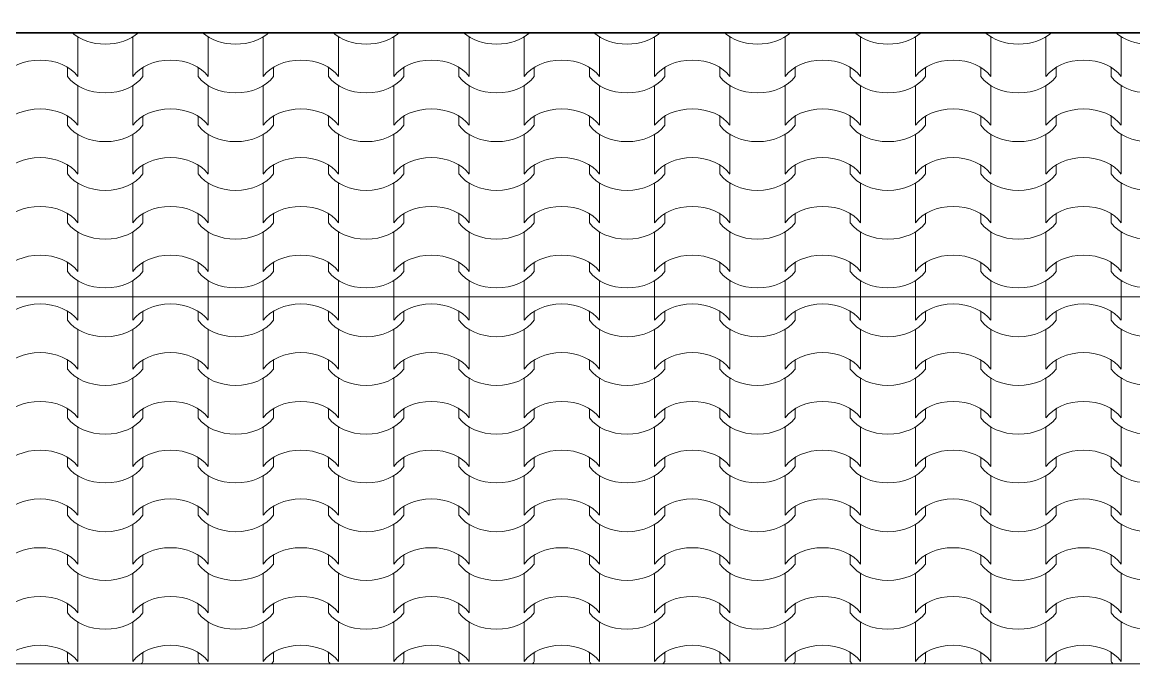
# Model space of a CAD drawing. Header units: millimetres. Extents: x -6000 to 12300, y -11438 to 14364.
# Drawn here: x 5573 to 7997, y -4561 to -3163 of the extents above; entities that cross this region are included whole.
import ezdxf

# ---------------------------------------------------------------- set-up
doc = ezdxf.new("R2010")
doc.units = ezdxf.units.MM
doc.header["$MEASUREMENT"] = 0
doc.layers.add('Shell - Roof', color=7, linetype='Continuous')
doc.layers.add('Structural - Bearing', color=7, linetype='Continuous')
for name, color, linetype, lineweight, true_color in [('Shell - Roof_Pen_No__172', 7, 'Continuous', 13, 0xbf8080), ('Shell - Roof_Pen_No__92', 7, 'Continuous', 13, 0xbf8080), ('Structural - Bearing_Pen_No__89', 7, 'Continuous', 20, 0x71cebe)]:
    doc.layers.add(name, color=color, linetype=linetype, lineweight=lineweight, true_color=true_color)
doc.layers.add('Shell - Roof_Pen_No__32', color=15, linetype='Continuous', lineweight=35)

# ---------------------------------------------------------------- blocks, each defined once
blk = doc.blocks.new('Slab_1_5', base_point=(5100, -111.4))
at = {"layer": 'Structural - Bearing_Pen_No__89', "linetype": 'Continuous', "flags": 128}
blk.add_lwpolyline([(5100, -111.4), (5100, 3238.6), (11500, 3238.6), (11500, -3761.4), (2000, -3761.4), (2000, -111.4)], close=True, dxfattribs=at)
blk = doc.blocks.new('*X3')
at = {"layer": 'Shell - Roof_Pen_No__92', "linetype": 'Continuous'}
for p, q in [((5694.2, -3194.8), (5694.2, -3237.9)), ((5814.4, -3194.8), (5814.4, -3237.9)), ((5978.7, -3194.8), (5978.7, -3237.9)), ((6098.9, -3194.8), (6098.9, -3237.9)), ((6263.2, -3194.8), (6263.2, -3237.9)), ((6383.4, -3194.8), (6383.4, -3237.9)), ((6547.6, -3194.8), (6547.6, -3237.9)), ((6667.9, -3194.8), (6667.9, -3237.9)), ((6832.1, -3194.8), (6832.1, -3237.9)), ((6952.4, -3194.8), (6952.4, -3237.9)), ((7116.6, -3194.8), (7116.6, -3237.9)), ((7236.8, -3194.8), (7236.8, -3237.9)), ((7401.1, -3194.8), (7401.1, -3237.9)), ((7521.3, -3194.8), (7521.3, -3237.9)), ((7685.6, -3194.8), (7685.6, -3237.9)), ((7805.8, -3194.8), (7805.8, -3237.9)), ((7970, -3194.8), (7970, -3237.9)), ((5694.2, -3237.9), (5694.2, -3281)), ((5814.4, -3237.9), (5814.4, -3281)), ((5978.7, -3237.9), (5978.7, -3281)), ((6098.9, -3237.9), (6098.9, -3281)), ((6263.2, -3237.9), (6263.2, -3281)), ((6383.4, -3237.9), (6383.4, -3281)), ((6547.6, -3237.9), (6547.6, -3281)), ((6667.9, -3237.9), (6667.9, -3281)), ((6832.1, -3237.9), (6832.1, -3281)), ((6952.4, -3237.9), (6952.4, -3281)), ((7116.6, -3237.9), (7116.6, -3281)), ((7236.8, -3237.9), (7236.8, -3281)), ((7401.1, -3237.9), (7401.1, -3281)), ((7521.3, -3237.9), (7521.3, -3281)), ((7685.6, -3237.9), (7685.6, -3281)), ((7805.8, -3237.9), (7805.8, -3281)), ((7970, -3237.9), (7970, -3281)), ((5672.2, -3261.2), (5672.2, -3281)), ((5836.4, -3261.2), (5836.4, -3281)), ((5956.7, -3261.2), (5956.7, -3281)), ((6120.9, -3261.2), (6120.9, -3281)), ((6241.2, -3261.2), (6241.2, -3281)), ((6405.4, -3261.2), (6405.4, -3281)), ((6525.6, -3261.2), (6525.6, -3281)), ((6689.9, -3261.2), (6689.9, -3281)), ((6810.1, -3261.2), (6810.1, -3281)), ((6974.4, -3261.2), (6974.4, -3281)), ((7094.6, -3261.2), (7094.6, -3281)), ((7258.8, -3261.2), (7258.8, -3281)), ((7379.1, -3261.2), (7379.1, -3281)), ((7543.3, -3261.2), (7543.3, -3281)), ((7663.6, -3261.2), (7663.6, -3281)), ((7827.8, -3261.2), (7827.8, -3281)), ((7948, -3261.2), (7948, -3281)), ((5694.2, -3301.1), (5694.2, -3344.2)), ((5814.4, -3301.1), (5814.4, -3344.2)), ((5978.7, -3301.1), (5978.7, -3344.2)), ((6098.9, -3301.1), (6098.9, -3344.2)), ((6263.2, -3301.1), (6263.2, -3344.2)), ((6383.4, -3301.1), (6383.4, -3344.2)), ((6547.6, -3301.1), (6547.6, -3344.2)), ((6667.9, -3301.1), (6667.9, -3344.2)), ((6832.1, -3301.1), (6832.1, -3344.2)), ((6952.4, -3301.1), (6952.4, -3344.2)), ((7116.6, -3301.1), (7116.6, -3344.2)), ((7236.8, -3301.1), (7236.8, -3344.2)), ((7401.1, -3301.1), (7401.1, -3344.2)), ((7521.3, -3301.1), (7521.3, -3344.2)), ((7685.6, -3301.1), (7685.6, -3344.2)), ((7805.8, -3301.1), (7805.8, -3344.2)), ((7970, -3301.1), (7970, -3344.2)), ((5694.2, -3344.2), (5694.2, -3387.3)), ((5814.4, -3344.2), (5814.4, -3387.3)), ((5978.7, -3344.2), (5978.7, -3387.3)), ((6098.9, -3344.2), (6098.9, -3387.3)), ((6263.2, -3344.2), (6263.2, -3387.3)), ((6383.4, -3344.2), (6383.4, -3387.3)), ((6547.6, -3344.2), (6547.6, -3387.3)), ((6667.9, -3344.2), (6667.9, -3387.3)), ((6832.1, -3344.2), (6832.1, -3387.3)), ((6952.4, -3344.2), (6952.4, -3387.3)), ((7116.6, -3344.2), (7116.6, -3387.3)), ((7236.8, -3344.2), (7236.8, -3387.3)), ((7401.1, -3344.2), (7401.1, -3387.3)), ((7521.3, -3344.2), (7521.3, -3387.3)), ((7685.6, -3344.2), (7685.6, -3387.3)), ((7805.8, -3344.2), (7805.8, -3387.3)), ((7970, -3344.2), (7970, -3387.3)), ((5672.2, -3367.5), (5672.2, -3387.3)), ((5836.4, -3367.5), (5836.4, -3387.3)), ((5956.7, -3367.5), (5956.7, -3387.3)), ((6120.9, -3367.5), (6120.9, -3387.3)), ((6241.2, -3367.5), (6241.2, -3387.3)), ((6405.4, -3367.5), (6405.4, -3387.3)), ((6525.6, -3367.5), (6525.6, -3387.3)), ((6689.9, -3367.5), (6689.9, -3387.3)), ((6810.1, -3367.5), (6810.1, -3387.3)), ((6974.4, -3367.5), (6974.4, -3387.3)), ((7094.6, -3367.5), (7094.6, -3387.3)), ((7258.8, -3367.5), (7258.8, -3387.3)), ((7379.1, -3367.5), (7379.1, -3387.3)), ((7543.3, -3367.5), (7543.3, -3387.3)), ((7663.6, -3367.5), (7663.6, -3387.3)), ((7827.8, -3367.5), (7827.8, -3387.3)), ((7948, -3367.5), (7948, -3387.3)), ((5694.2, -3407.4), (5694.2, -3450.5)), ((5814.4, -3407.4), (5814.4, -3450.5)), ((5978.7, -3407.4), (5978.7, -3450.5)), ((6098.9, -3407.4), (6098.9, -3450.5)), ((6263.2, -3407.4), (6263.2, -3450.5)), ((6383.4, -3407.4), (6383.4, -3450.5)), ((6547.6, -3407.4), (6547.6, -3450.5)), ((6667.9, -3407.4), (6667.9, -3450.5)), ((6832.1, -3407.4), (6832.1, -3450.5)), ((6952.4, -3407.4), (6952.4, -3450.5)), ((7116.6, -3407.4), (7116.6, -3450.5)), ((7236.8, -3407.4), (7236.8, -3450.5)), ((7401.1, -3407.4), (7401.1, -3450.5)), ((7521.3, -3407.4), (7521.3, -3450.5)), ((7685.6, -3407.4), (7685.6, -3450.5)), ((7805.8, -3407.4), (7805.8, -3450.5)), ((7970, -3407.4), (7970, -3450.5)), ((5694.2, -3450.5), (5694.2, -3493.6)), ((5814.4, -3450.5), (5814.4, -3493.6)), ((5978.7, -3450.5), (5978.7, -3493.6)), ((6098.9, -3450.5), (6098.9, -3493.6)), ((6263.2, -3450.5), (6263.2, -3493.6)), ((6383.4, -3450.5), (6383.4, -3493.6)), ((6547.6, -3450.5), (6547.6, -3493.6)), ((6667.9, -3450.5), (6667.9, -3493.6)), ((6832.1, -3450.5), (6832.1, -3493.6)), ((6952.4, -3450.5), (6952.4, -3493.6)), ((7116.6, -3450.5), (7116.6, -3493.6)), ((7236.8, -3450.5), (7236.8, -3493.6)), ((7401.1, -3450.5), (7401.1, -3493.6)), ((7521.3, -3450.5), (7521.3, -3493.6)), ((7685.6, -3450.5), (7685.6, -3493.6)), ((7805.8, -3450.5), (7805.8, -3493.6)), ((7970, -3450.5), (7970, -3493.6)), ((5672.2, -3473.8), (5672.2, -3493.6)), ((5836.4, -3473.8), (5836.4, -3493.6)), ((5956.7, -3473.8), (5956.7, -3493.6)), ((6120.9, -3473.8), (6120.9, -3493.6)), ((6241.2, -3473.8), (6241.2, -3493.6)), ((6405.4, -3473.8), (6405.4, -3493.6)), ((6525.6, -3473.8), (6525.6, -3493.6)), ((6689.9, -3473.8), (6689.9, -3493.6)), ((6810.1, -3473.8), (6810.1, -3493.6)), ((6974.4, -3473.8), (6974.4, -3493.6)), ((7094.6, -3473.8), (7094.6, -3493.6)), ((7258.8, -3473.8), (7258.8, -3493.6)), ((7379.1, -3473.8), (7379.1, -3493.6)), ((7543.3, -3473.8), (7543.3, -3493.6)), ((7663.6, -3473.8), (7663.6, -3493.6)), ((7827.8, -3473.8), (7827.8, -3493.6)), ((7948, -3473.8), (7948, -3493.6)), ((5694.2, -3513.7), (5694.2, -3556.8)), ((5814.4, -3513.7), (5814.4, -3556.8)), ((5978.7, -3513.7), (5978.7, -3556.8)), ((6098.9, -3513.7), (6098.9, -3556.8)), ((6263.2, -3513.7), (6263.2, -3556.8)), ((6383.4, -3513.7), (6383.4, -3556.8)), ((6547.6, -3513.7), (6547.6, -3556.8)), ((6667.9, -3513.7), (6667.9, -3556.8)), ((6832.1, -3513.7), (6832.1, -3556.8)), ((6952.4, -3513.7), (6952.4, -3556.8)), ((7116.6, -3513.7), (7116.6, -3556.8)), ((7236.8, -3513.7), (7236.8, -3556.8)), ((7401.1, -3513.7), (7401.1, -3556.8)), ((7521.3, -3513.7), (7521.3, -3556.8)), ((7685.6, -3513.7), (7685.6, -3556.8)), ((7805.8, -3513.7), (7805.8, -3556.8)), ((7970, -3513.7), (7970, -3556.8)), ((5694.2, -3556.8), (5694.2, -3599.9)), ((5814.4, -3556.8), (5814.4, -3599.9)), ((5978.7, -3556.8), (5978.7, -3599.9)), ((6098.9, -3556.8), (6098.9, -3599.9)), ((6263.2, -3556.8), (6263.2, -3599.9)), ((6383.4, -3556.8), (6383.4, -3599.9)), ((6547.6, -3556.8), (6547.6, -3599.9)), ((6667.9, -3556.8), (6667.9, -3599.9)), ((6832.1, -3556.8), (6832.1, -3599.9)), ((6952.4, -3556.8), (6952.4, -3599.9)), ((7116.6, -3556.8), (7116.6, -3599.9)), ((7236.8, -3556.8), (7236.8, -3599.9)), ((7401.1, -3556.8), (7401.1, -3599.9)), ((7521.3, -3556.8), (7521.3, -3599.9)), ((7685.6, -3556.8), (7685.6, -3599.9)), ((7805.8, -3556.8), (7805.8, -3599.9)), ((7970, -3556.8), (7970, -3599.9)), ((5672.2, -3580.1), (5672.2, -3599.9)), ((5836.4, -3580.1), (5836.4, -3599.9)), ((5956.7, -3580.1), (5956.7, -3599.9)), ((6120.9, -3580.1), (6120.9, -3599.9)), ((6241.2, -3580.1), (6241.2, -3599.9)), ((6405.4, -3580.1), (6405.4, -3599.9)), ((6525.6, -3580.1), (6525.6, -3599.9)), ((6689.9, -3580.1), (6689.9, -3599.9)), ((6810.1, -3580.1), (6810.1, -3599.9)), ((6974.4, -3580.1), (6974.4, -3599.9)), ((7094.6, -3580.1), (7094.6, -3599.9)), ((7258.8, -3580.1), (7258.8, -3599.9)), ((7379.1, -3580.1), (7379.1, -3599.9)), ((7543.3, -3580.1), (7543.3, -3599.9)), ((7663.6, -3580.1), (7663.6, -3599.9)), ((7827.8, -3580.1), (7827.8, -3599.9)), ((7948, -3580.1), (7948, -3599.9)), ((5694.2, -3620), (5694.2, -3663.1)), ((5814.4, -3620), (5814.4, -3663.1)), ((5978.7, -3620), (5978.7, -3663.1)), ((6098.9, -3620), (6098.9, -3663.1)), ((6263.2, -3620), (6263.2, -3663.1)), ((6383.4, -3620), (6383.4, -3663.1)), ((6547.6, -3620), (6547.6, -3663.1)), ((6667.9, -3620), (6667.9, -3663.1)), ((6832.1, -3620), (6832.1, -3663.1)), ((6952.4, -3620), (6952.4, -3663.1)), ((7116.6, -3620), (7116.6, -3663.1)), ((7236.8, -3620), (7236.8, -3663.1)), ((7401.1, -3620), (7401.1, -3663.1)), ((7521.3, -3620), (7521.3, -3663.1)), ((7685.6, -3620), (7685.6, -3663.1)), ((7805.8, -3620), (7805.8, -3663.1)), ((7970, -3620), (7970, -3663.1)), ((5694.2, -3663.1), (5694.2, -3706.2)), ((5814.4, -3663.1), (5814.4, -3706.2)), ((5978.7, -3663.1), (5978.7, -3706.2)), ((6098.9, -3663.1), (6098.9, -3706.2)), ((6263.2, -3663.1), (6263.2, -3706.2)), ((6383.4, -3663.1), (6383.4, -3706.2)), ((6547.6, -3663.1), (6547.6, -3706.2)), ((6667.9, -3663.1), (6667.9, -3706.2)), ((6832.1, -3663.1), (6832.1, -3706.2)), ((6952.4, -3663.1), (6952.4, -3706.2)), ((7116.6, -3663.1), (7116.6, -3706.2)), ((7236.8, -3663.1), (7236.8, -3706.2)), ((7401.1, -3663.1), (7401.1, -3706.2)), ((7521.3, -3663.1), (7521.3, -3706.2)), ((7685.6, -3663.1), (7685.6, -3706.2)), ((7805.8, -3663.1), (7805.8, -3706.2)), ((7970, -3663.1), (7970, -3706.2)), ((5672.2, -3686.4), (5672.2, -3706.2)), ((5836.4, -3686.4), (5836.4, -3706.2)), ((5956.7, -3686.4), (5956.7, -3706.2)), ((6120.9, -3686.4), (6120.9, -3706.2)), ((6241.2, -3686.4), (6241.2, -3706.2)), ((6405.4, -3686.4), (6405.4, -3706.2)), ((6525.6, -3686.4), (6525.6, -3706.2)), ((6689.9, -3686.4), (6689.9, -3706.2)), ((6810.1, -3686.4), (6810.1, -3706.2)), ((6974.4, -3686.4), (6974.4, -3706.2)), ((7094.6, -3686.4), (7094.6, -3706.2)), ((7258.8, -3686.4), (7258.8, -3706.2)), ((7379.1, -3686.4), (7379.1, -3706.2)), ((7543.3, -3686.4), (7543.3, -3706.2)), ((7663.6, -3686.4), (7663.6, -3706.2)), ((7827.8, -3686.4), (7827.8, -3706.2)), ((7948, -3686.4), (7948, -3706.2)), ((5694.2, -3726.3), (5694.2, -3769.4)), ((5814.4, -3726.3), (5814.4, -3769.4)), ((5978.7, -3726.3), (5978.7, -3769.4)), ((6098.9, -3726.3), (6098.9, -3769.4)), ((6263.2, -3726.3), (6263.2, -3769.4)), ((6383.4, -3726.3), (6383.4, -3769.4)), ((6547.6, -3726.3), (6547.6, -3769.4)), ((6667.9, -3726.3), (6667.9, -3769.4)), ((6832.1, -3726.3), (6832.1, -3769.4)), ((6952.4, -3726.3), (6952.4, -3769.4)), ((7116.6, -3726.3), (7116.6, -3769.4)), ((7236.8, -3726.3), (7236.8, -3769.4)), ((7401.1, -3726.3), (7401.1, -3769.4)), ((7521.3, -3726.3), (7521.3, -3769.4)), ((7685.6, -3726.3), (7685.6, -3769.4)), ((7805.8, -3726.3), (7805.8, -3769.4)), ((7970, -3726.3), (7970, -3769.4)), ((5694.2, -3769.4), (5694.2, -3812.5)), ((5814.4, -3769.4), (5814.4, -3812.5)), ((5978.7, -3769.4), (5978.7, -3812.5)), ((6098.9, -3769.4), (6098.9, -3812.5)), ((6263.2, -3769.4), (6263.2, -3812.5)), ((6383.4, -3769.4), (6383.4, -3812.5)), ((6547.6, -3769.4), (6547.6, -3812.5)), ((6667.9, -3769.4), (6667.9, -3812.5)), ((6832.1, -3769.4), (6832.1, -3812.5)), ((6952.4, -3769.4), (6952.4, -3812.5)), ((7116.6, -3769.4), (7116.6, -3812.5)), ((7236.8, -3769.4), (7236.8, -3812.5)), ((7401.1, -3769.4), (7401.1, -3812.5)), ((7521.3, -3769.4), (7521.3, -3812.5)), ((7685.6, -3769.4), (7685.6, -3812.5)), ((7805.8, -3769.4), (7805.8, -3812.5)), ((7970, -3769.4), (7970, -3812.5)), ((5672.2, -3792.7), (5672.2, -3812.5)), ((5836.4, -3792.7), (5836.4, -3812.5)), ((5956.7, -3792.7), (5956.7, -3812.5)), ((6120.9, -3792.7), (6120.9, -3812.5)), ((6241.2, -3792.7), (6241.2, -3812.5)), ((6405.4, -3792.7), (6405.4, -3812.5)), ((6525.6, -3792.7), (6525.6, -3812.5)), ((6689.9, -3792.7), (6689.9, -3812.5)), ((6810.1, -3792.7), (6810.1, -3812.5)), ((6974.4, -3792.7), (6974.4, -3812.5)), ((7094.6, -3792.7), (7094.6, -3812.5)), ((7258.8, -3792.7), (7258.8, -3812.5)), ((7379.1, -3792.7), (7379.1, -3812.5)), ((7543.3, -3792.7), (7543.3, -3812.5)), ((7663.6, -3792.7), (7663.6, -3812.5)), ((7827.8, -3792.7), (7827.8, -3812.5)), ((7948, -3792.7), (7948, -3812.5)), ((5694.2, -3832.6), (5694.2, -3875.7)), ((5814.4, -3832.6), (5814.4, -3875.7)), ((5978.7, -3832.6), (5978.7, -3875.7)), ((6098.9, -3832.6), (6098.9, -3875.7)), ((6263.2, -3832.6), (6263.2, -3875.7)), ((6383.4, -3832.6), (6383.4, -3875.7)), ((6547.6, -3832.6), (6547.6, -3875.7)), ((6667.9, -3832.6), (6667.9, -3875.7)), ((6832.1, -3832.6), (6832.1, -3875.7)), ((6952.4, -3832.6), (6952.4, -3875.7)), ((7116.6, -3832.6), (7116.6, -3875.7)), ((7236.8, -3832.6), (7236.8, -3875.7)), ((7401.1, -3832.6), (7401.1, -3875.7)), ((7521.3, -3832.6), (7521.3, -3875.7)), ((7685.6, -3832.6), (7685.6, -3875.7)), ((7805.8, -3832.6), (7805.8, -3875.7)), ((7970, -3832.6), (7970, -3875.7)), ((5694.2, -3875.7), (5694.2, -3918.8)), ((5814.4, -3875.7), (5814.4, -3918.8)), ((5978.7, -3875.7), (5978.7, -3918.8)), ((6098.9, -3875.7), (6098.9, -3918.8)), ((6263.2, -3875.7), (6263.2, -3918.8)), ((6383.4, -3875.7), (6383.4, -3918.8)), ((6547.6, -3875.7), (6547.6, -3918.8)), ((6667.9, -3875.7), (6667.9, -3918.8)), ((6832.1, -3875.7), (6832.1, -3918.8)), ((6952.4, -3875.7), (6952.4, -3918.8)), ((7116.6, -3875.7), (7116.6, -3918.8)), ((7236.8, -3875.7), (7236.8, -3918.8)), ((7401.1, -3875.7), (7401.1, -3918.8)), ((7521.3, -3875.7), (7521.3, -3918.8)), ((7685.6, -3875.7), (7685.6, -3918.8)), ((7805.8, -3875.7), (7805.8, -3918.8)), ((7970, -3875.7), (7970, -3918.8)), ((5672.2, -3899), (5672.2, -3918.8)), ((5836.4, -3899), (5836.4, -3918.8)), ((5956.7, -3899), (5956.7, -3918.8)), ((6120.9, -3899), (6120.9, -3918.8)), ((6241.2, -3899), (6241.2, -3918.8)), ((6405.4, -3899), (6405.4, -3918.8)), ((6525.6, -3899), (6525.6, -3918.8)), ((6689.9, -3899), (6689.9, -3918.8)), ((6810.1, -3899), (6810.1, -3918.8)), ((6974.4, -3899), (6974.4, -3918.8)), ((7094.6, -3899), (7094.6, -3918.8)), ((7258.8, -3899), (7258.8, -3918.8)), ((7379.1, -3899), (7379.1, -3918.8)), ((7543.3, -3899), (7543.3, -3918.8)), ((7663.6, -3899), (7663.6, -3918.8)), ((7827.8, -3899), (7827.8, -3918.8)), ((7948, -3899), (7948, -3918.8)), ((5694.2, -3938.9), (5694.2, -3982)), ((5814.4, -3938.9), (5814.4, -3982)), ((5978.7, -3938.9), (5978.7, -3982)), ((6098.9, -3938.9), (6098.9, -3982)), ((6263.2, -3938.9), (6263.2, -3982)), ((6383.4, -3938.9), (6383.4, -3982)), ((6547.6, -3938.9), (6547.6, -3982)), ((6667.9, -3938.9), (6667.9, -3982)), ((6832.1, -3938.9), (6832.1, -3982)), ((6952.4, -3938.9), (6952.4, -3982)), ((7116.6, -3938.9), (7116.6, -3982)), ((7236.8, -3938.9), (7236.8, -3982)), ((7401.1, -3938.9), (7401.1, -3982)), ((7521.3, -3938.9), (7521.3, -3982)), ((7685.6, -3938.9), (7685.6, -3982)), ((7805.8, -3938.9), (7805.8, -3982)), ((7970, -3938.9), (7970, -3982)), ((5694.2, -3982), (5694.2, -4025.1)), ((5814.4, -3982), (5814.4, -4025.1)), ((5978.7, -3982), (5978.7, -4025.1)), ((6098.9, -3982), (6098.9, -4025.1)), ((6263.2, -3982), (6263.2, -4025.1)), ((6383.4, -3982), (6383.4, -4025.1)), ((6547.6, -3982), (6547.6, -4025.1)), ((6667.9, -3982), (6667.9, -4025.1)), ((6832.1, -3982), (6832.1, -4025.1)), ((6952.4, -3982), (6952.4, -4025.1)), ((7116.6, -3982), (7116.6, -4025.1)), ((7236.8, -3982), (7236.8, -4025.1)), ((7401.1, -3982), (7401.1, -4025.1)), ((7521.3, -3982), (7521.3, -4025.1)), ((7685.6, -3982), (7685.6, -4025.1)), ((7805.8, -3982), (7805.8, -4025.1)), ((7970, -3982), (7970, -4025.1)), ((5672.2, -4005.3), (5672.2, -4025.1)), ((5836.4, -4005.3), (5836.4, -4025.1)), ((5956.7, -4005.3), (5956.7, -4025.1)), ((6120.9, -4005.3), (6120.9, -4025.1)), ((6241.2, -4005.3), (6241.2, -4025.1)), ((6405.4, -4005.3), (6405.4, -4025.1)), ((6525.6, -4005.3), (6525.6, -4025.1)), ((6689.9, -4005.3), (6689.9, -4025.1)), ((6810.1, -4005.3), (6810.1, -4025.1)), ((6974.4, -4005.3), (6974.4, -4025.1)), ((7094.6, -4005.3), (7094.6, -4025.1)), ((7258.8, -4005.3), (7258.8, -4025.1)), ((7379.1, -4005.3), (7379.1, -4025.1)), ((7543.3, -4005.3), (7543.3, -4025.1)), ((7663.6, -4005.3), (7663.6, -4025.1)), ((7827.8, -4005.3), (7827.8, -4025.1)), ((7948, -4005.3), (7948, -4025.1)), ((5694.2, -4045.2), (5694.2, -4088.3)), ((5814.4, -4045.2), (5814.4, -4088.3)), ((5978.7, -4045.2), (5978.7, -4088.3)), ((6098.9, -4045.2), (6098.9, -4088.3)), ((6263.2, -4045.2), (6263.2, -4088.3)), ((6383.4, -4045.2), (6383.4, -4088.3)), ((6547.6, -4045.2), (6547.6, -4088.3)), ((6667.9, -4045.2), (6667.9, -4088.3)), ((6832.1, -4045.2), (6832.1, -4088.3)), ((6952.4, -4045.2), (6952.4, -4088.3)), ((7116.6, -4045.2), (7116.6, -4088.3)), ((7236.8, -4045.2), (7236.8, -4088.3)), ((7401.1, -4045.2), (7401.1, -4088.3)), ((7521.3, -4045.2), (7521.3, -4088.3)), ((7685.6, -4045.2), (7685.6, -4088.3)), ((7805.8, -4045.2), (7805.8, -4088.3)), ((7970, -4045.2), (7970, -4088.3)), ((5694.2, -4088.3), (5694.2, -4131.4)), ((5814.4, -4088.3), (5814.4, -4131.4)), ((5978.7, -4088.3), (5978.7, -4131.4)), ((6098.9, -4088.3), (6098.9, -4131.4)), ((6263.2, -4088.3), (6263.2, -4131.4)), ((6383.4, -4088.3), (6383.4, -4131.4)), ((6547.6, -4088.3), (6547.6, -4131.4)), ((6667.9, -4088.3), (6667.9, -4131.4)), ((6832.1, -4088.3), (6832.1, -4131.4)), ((6952.4, -4088.3), (6952.4, -4131.4)), ((7116.6, -4088.3), (7116.6, -4131.4)), ((7236.8, -4088.3), (7236.8, -4131.4)), ((7401.1, -4088.3), (7401.1, -4131.4)), ((7521.3, -4088.3), (7521.3, -4131.4)), ((7685.6, -4088.3), (7685.6, -4131.4)), ((7805.8, -4088.3), (7805.8, -4131.4)), ((7970, -4088.3), (7970, -4131.4)), ((5672.2, -4111.6), (5672.2, -4131.4)), ((5836.4, -4111.6), (5836.4, -4131.4)), ((5956.7, -4111.6), (5956.7, -4131.4)), ((6120.9, -4111.6), (6120.9, -4131.4)), ((6241.2, -4111.6), (6241.2, -4131.4)), ((6405.4, -4111.6), (6405.4, -4131.4)), ((6525.6, -4111.6), (6525.6, -4131.4)), ((6689.9, -4111.6), (6689.9, -4131.4)), ((6810.1, -4111.6), (6810.1, -4131.4)), ((6974.4, -4111.6), (6974.4, -4131.4)), ((7094.6, -4111.6), (7094.6, -4131.4)), ((7258.8, -4111.6), (7258.8, -4131.4)), ((7379.1, -4111.6), (7379.1, -4131.4)), ((7543.3, -4111.6), (7543.3, -4131.4)), ((7663.6, -4111.6), (7663.6, -4131.4)), ((7827.8, -4111.6), (7827.8, -4131.4)), ((7948, -4111.6), (7948, -4131.4)), ((5694.2, -4151.5), (5694.2, -4194.6)), ((5814.4, -4151.5), (5814.4, -4194.6)), ((5978.7, -4151.5), (5978.7, -4194.6)), ((6098.9, -4151.5), (6098.9, -4194.6)), ((6263.2, -4151.5), (6263.2, -4194.6)), ((6383.4, -4151.5), (6383.4, -4194.6)), ((6547.6, -4151.5), (6547.6, -4194.6)), ((6667.9, -4151.5), (6667.9, -4194.6)), ((6832.1, -4151.5), (6832.1, -4194.6)), ((6952.4, -4151.5), (6952.4, -4194.6)), ((7116.6, -4151.5), (7116.6, -4194.6)), ((7236.8, -4151.5), (7236.8, -4194.6)), ((7401.1, -4151.5), (7401.1, -4194.6)), ((7521.3, -4151.5), (7521.3, -4194.6)), ((7685.6, -4151.5), (7685.6, -4194.6)), ((7805.8, -4151.5), (7805.8, -4194.6)), ((7970, -4151.5), (7970, -4194.6)), ((5694.2, -4194.6), (5694.2, -4237.7)), ((5814.4, -4194.6), (5814.4, -4237.7)), ((5978.7, -4194.6), (5978.7, -4237.7)), ((6098.9, -4194.6), (6098.9, -4237.7)), ((6263.2, -4194.6), (6263.2, -4237.7)), ((6383.4, -4194.6), (6383.4, -4237.7)), ((6547.6, -4194.6), (6547.6, -4237.7)), ((6667.9, -4194.6), (6667.9, -4237.7)), ((6832.1, -4194.6), (6832.1, -4237.7)), ((6952.4, -4194.6), (6952.4, -4237.7)), ((7116.6, -4194.6), (7116.6, -4237.7)), ((7236.8, -4194.6), (7236.8, -4237.7)), ((7401.1, -4194.6), (7401.1, -4237.7)), ((7521.3, -4194.6), (7521.3, -4237.7)), ((7685.6, -4194.6), (7685.6, -4237.7)), ((7805.8, -4194.6), (7805.8, -4237.7)), ((7970, -4194.6), (7970, -4237.7)), ((5672.2, -4217.9), (5672.2, -4237.7)), ((5836.4, -4217.9), (5836.4, -4237.7)), ((5956.7, -4217.9), (5956.7, -4237.7)), ((6120.9, -4217.9), (6120.9, -4237.7)), ((6241.2, -4217.9), (6241.2, -4237.7)), ((6405.4, -4217.9), (6405.4, -4237.7)), ((6525.6, -4217.9), (6525.6, -4237.7)), ((6689.9, -4217.9), (6689.9, -4237.7)), ((6810.1, -4217.9), (6810.1, -4237.7)), ((6974.4, -4217.9), (6974.4, -4237.7)), ((7094.6, -4217.9), (7094.6, -4237.7)), ((7258.8, -4217.9), (7258.8, -4237.7)), ((7379.1, -4217.9), (7379.1, -4237.7)), ((7543.3, -4217.9), (7543.3, -4237.7)), ((7663.6, -4217.9), (7663.6, -4237.7)), ((7827.8, -4217.9), (7827.8, -4237.7)), ((7948, -4217.9), (7948, -4237.7)), ((5694.2, -4257.8), (5694.2, -4300.9)), ((5814.4, -4257.8), (5814.4, -4300.9)), ((5978.7, -4257.8), (5978.7, -4300.9)), ((6098.9, -4257.8), (6098.9, -4300.9)), ((6263.2, -4257.8), (6263.2, -4300.9)), ((6383.4, -4257.8), (6383.4, -4300.9)), ((6547.6, -4257.8), (6547.6, -4300.9)), ((6667.9, -4257.8), (6667.9, -4300.9)), ((6832.1, -4257.8), (6832.1, -4300.9)), ((6952.4, -4257.8), (6952.4, -4300.9)), ((7116.6, -4257.8), (7116.6, -4300.9)), ((7236.8, -4257.8), (7236.8, -4300.9)), ((7401.1, -4257.8), (7401.1, -4300.9)), ((7521.3, -4257.8), (7521.3, -4300.9)), ((7685.6, -4257.8), (7685.6, -4300.9)), ((7805.8, -4257.8), (7805.8, -4300.9)), ((7970, -4257.8), (7970, -4300.9)), ((5694.2, -4300.9), (5694.2, -4344)), ((5814.4, -4300.9), (5814.4, -4344)), ((5978.7, -4300.9), (5978.7, -4344)), ((6098.9, -4300.9), (6098.9, -4344)), ((6263.2, -4300.9), (6263.2, -4344)), ((6383.4, -4300.9), (6383.4, -4344)), ((6547.6, -4300.9), (6547.6, -4344)), ((6667.9, -4300.9), (6667.9, -4344)), ((6832.1, -4300.9), (6832.1, -4344)), ((6952.4, -4300.9), (6952.4, -4344)), ((7116.6, -4300.9), (7116.6, -4344)), ((7236.8, -4300.9), (7236.8, -4344)), ((7401.1, -4300.9), (7401.1, -4344)), ((7521.3, -4300.9), (7521.3, -4344)), ((7685.6, -4300.9), (7685.6, -4344)), ((7805.8, -4300.9), (7805.8, -4344)), ((7970, -4300.9), (7970, -4344)), ((5672.2, -4324.2), (5672.2, -4344)), ((5836.4, -4324.2), (5836.4, -4344)), ((5956.7, -4324.2), (5956.7, -4344)), ((6120.9, -4324.2), (6120.9, -4344)), ((6241.2, -4324.2), (6241.2, -4344)), ((6405.4, -4324.2), (6405.4, -4344)), ((6525.6, -4324.2), (6525.6, -4344)), ((6689.9, -4324.2), (6689.9, -4344)), ((6810.1, -4324.2), (6810.1, -4344)), ((6974.4, -4324.2), (6974.4, -4344)), ((7094.6, -4324.2), (7094.6, -4344)), ((7258.8, -4324.2), (7258.8, -4344)), ((7379.1, -4324.2), (7379.1, -4344)), ((7543.3, -4324.2), (7543.3, -4344)), ((7663.6, -4324.2), (7663.6, -4344)), ((7827.8, -4324.2), (7827.8, -4344)), ((7948, -4324.2), (7948, -4344)), ((5694.2, -4364.1), (5694.2, -4407.2)), ((5814.4, -4364.1), (5814.4, -4407.2)), ((5978.7, -4364.1), (5978.7, -4407.2)), ((6098.9, -4364.1), (6098.9, -4407.2)), ((6263.2, -4364.1), (6263.2, -4407.2)), ((6383.4, -4364.1), (6383.4, -4407.2)), ((6547.6, -4364.1), (6547.6, -4407.2)), ((6667.9, -4364.1), (6667.9, -4407.2)), ((6832.1, -4364.1), (6832.1, -4407.2)), ((6952.4, -4364.1), (6952.4, -4407.2)), ((7116.6, -4364.1), (7116.6, -4407.2)), ((7236.8, -4364.1), (7236.8, -4407.2)), ((7401.1, -4364.1), (7401.1, -4407.2)), ((7521.3, -4364.1), (7521.3, -4407.2)), ((7685.6, -4364.1), (7685.6, -4407.2)), ((7805.8, -4364.1), (7805.8, -4407.2)), ((7970, -4364.1), (7970, -4407.2)), ((5694.2, -4407.2), (5694.2, -4450.3)), ((5814.4, -4407.2), (5814.4, -4450.3)), ((5978.7, -4407.2), (5978.7, -4450.3)), ((6098.9, -4407.2), (6098.9, -4450.3)), ((6263.2, -4407.2), (6263.2, -4450.3)), ((6383.4, -4407.2), (6383.4, -4450.3)), ((6547.6, -4407.2), (6547.6, -4450.3)), ((6667.9, -4407.2), (6667.9, -4450.3)), ((6832.1, -4407.2), (6832.1, -4450.3)), ((6952.4, -4407.2), (6952.4, -4450.3)), ((7116.6, -4407.2), (7116.6, -4450.3)), ((7236.8, -4407.2), (7236.8, -4450.3)), ((7401.1, -4407.2), (7401.1, -4450.3)), ((7521.3, -4407.2), (7521.3, -4450.3)), ((7685.6, -4407.2), (7685.6, -4450.3)), ((7805.8, -4407.2), (7805.8, -4450.3)), ((7970, -4407.2), (7970, -4450.3)), ((5672.2, -4430.5), (5672.2, -4450.3)), ((5836.4, -4430.5), (5836.4, -4450.3)), ((5956.7, -4430.5), (5956.7, -4450.3)), ((6120.9, -4430.5), (6120.9, -4450.3)), ((6241.2, -4430.5), (6241.2, -4450.3)), ((6405.4, -4430.5), (6405.4, -4450.3)), ((6525.6, -4430.5), (6525.6, -4450.3)), ((6689.9, -4430.5), (6689.9, -4450.3)), ((6810.1, -4430.5), (6810.1, -4450.3)), ((6974.4, -4430.5), (6974.4, -4450.3)), ((7094.6, -4430.5), (7094.6, -4450.3)), ((7258.8, -4430.5), (7258.8, -4450.3)), ((7379.1, -4430.5), (7379.1, -4450.3)), ((7543.3, -4430.5), (7543.3, -4450.3)), ((7663.6, -4430.5), (7663.6, -4450.3)), ((7827.8, -4430.5), (7827.8, -4450.3)), ((7948, -4430.5), (7948, -4450.3)), ((5694.2, -4470.4), (5694.2, -4513.5)), ((5814.4, -4470.4), (5814.4, -4513.5)), ((5978.7, -4470.4), (5978.7, -4513.5)), ((6098.9, -4470.4), (6098.9, -4513.5)), ((6263.2, -4470.4), (6263.2, -4513.5)), ((6383.4, -4470.4), (6383.4, -4513.5)), ((6547.6, -4470.4), (6547.6, -4513.5)), ((6667.9, -4470.4), (6667.9, -4513.5)), ((6832.1, -4470.4), (6832.1, -4513.5)), ((6952.4, -4470.4), (6952.4, -4513.5)), ((7116.6, -4470.4), (7116.6, -4513.5)), ((7236.8, -4470.4), (7236.8, -4513.5)), ((7401.1, -4470.4), (7401.1, -4513.5)), ((7521.3, -4470.4), (7521.3, -4513.5)), ((7685.6, -4470.4), (7685.6, -4513.5)), ((7805.8, -4470.4), (7805.8, -4513.5)), ((7970, -4470.4), (7970, -4513.5)), ((5694.2, -4513.5), (5694.2, -4556.6)), ((5814.4, -4513.5), (5814.4, -4556.6)), ((5978.7, -4513.5), (5978.7, -4556.6)), ((6098.9, -4513.5), (6098.9, -4556.6)), ((6263.2, -4513.5), (6263.2, -4556.6)), ((6383.4, -4513.5), (6383.4, -4556.6)), ((6547.6, -4513.5), (6547.6, -4556.6)), ((6667.9, -4513.5), (6667.9, -4556.6)), ((6832.1, -4513.5), (6832.1, -4556.6)), ((6952.4, -4513.5), (6952.4, -4556.6)), ((7116.6, -4513.5), (7116.6, -4556.6)), ((7236.8, -4513.5), (7236.8, -4556.6)), ((7401.1, -4513.5), (7401.1, -4556.6)), ((7521.3, -4513.5), (7521.3, -4556.6)), ((7685.6, -4513.5), (7685.6, -4556.6)), ((7805.8, -4513.5), (7805.8, -4556.6)), ((7970, -4513.5), (7970, -4556.6)), ((5672.2, -4536.8), (5672.2, -4556.6)), ((5836.4, -4536.8), (5836.4, -4556.6)), ((5956.7, -4536.8), (5956.7, -4556.6)), ((6120.9, -4536.8), (6120.9, -4556.6)), ((6241.2, -4536.8), (6241.2, -4556.6)), ((6405.4, -4536.8), (6405.4, -4556.6)), ((6525.6, -4536.8), (6525.6, -4556.6)), ((6689.9, -4536.8), (6689.9, -4556.6)), ((6810.1, -4536.8), (6810.1, -4556.6)), ((6974.4, -4536.8), (6974.4, -4556.6)), ((7094.6, -4536.8), (7094.6, -4556.6)), ((7258.8, -4536.8), (7258.8, -4556.6)), ((7379.1, -4536.8), (7379.1, -4556.6)), ((7543.3, -4536.8), (7543.3, -4556.6)), ((7663.6, -4536.8), (7663.6, -4556.6)), ((7827.8, -4536.8), (7827.8, -4556.6)), ((7948, -4536.8), (7948, -4556.6))]:
    blk.add_line(p, q, dxfattribs=at)
for centre, major_axis, start_param, end_param in [((5754.3, -3145.5), (91.9, 0), 3.807649, 5.617129), ((6038.8, -3145.5), (91.9, 0), 3.807649, 5.617129), ((6323.3, -3145.5), (91.9, 0), 3.807649, 5.617129), ((6607.8, -3145.5), (91.9, 0), 3.807649, 5.617129), ((6892.2, -3145.5), (91.9, 0), 3.807649, 5.617129), ((7176.7, -3145.5), (91.9, 0), 3.807649, 5.617129), ((7461.2, -3145.5), (91.9, 0), 3.807649, 5.617129), ((7745.7, -3145.5), (91.9, 0), 3.807649, 5.617129), ((8030.2, -3145.5), (91.9, 0), 3.807649, 5.617129), ((5612.4, -3310.7), (92.5, 0), 1.573772, 2.670554), ((5611.8, -3310.7), (92.5, 0), 0.471039, 1.56782), ((5896.8, -3310.7), (92.5, 0), 1.573772, 2.670554), ((5896.3, -3310.7), (92.5, 0), 0.471039, 1.56782), ((6181.3, -3310.7), (92.5, 0), 1.573772, 2.670554), ((6180.8, -3310.7), (92.5, 0), 0.471039, 1.56782), ((6465.8, -3310.7), (92.5, 0), 1.573772, 2.670554), ((6465.2, -3310.7), (92.5, 0), 0.471039, 1.56782), ((6750.3, -3310.7), (92.5, 0), 1.573772, 2.670554), ((6749.7, -3310.7), (92.5, 0), 0.471039, 1.56782), ((7034.8, -3310.7), (92.5, 0), 1.573772, 2.670554), ((7034.2, -3310.7), (92.5, 0), 0.471039, 1.56782), ((7319.2, -3310.7), (92.5, 0), 1.573772, 2.670554), ((7318.7, -3310.7), (92.5, 0), 0.471039, 1.56782), ((7603.7, -3310.7), (92.5, 0), 1.573772, 2.670554), ((7603.2, -3310.7), (92.5, 0), 0.471039, 1.56782), ((7888.2, -3310.7), (92.5, 0), 1.573772, 2.670554), ((7887.6, -3310.7), (92.5, 0), 0.471039, 1.56782), ((5754.3, -3251.8), (91.9, 0), 3.607672, 5.817106), ((6038.8, -3251.8), (91.9, 0), 3.607672, 5.817106), ((6323.3, -3251.8), (91.9, 0), 3.607672, 5.817106), ((6607.8, -3251.8), (91.9, 0), 3.607672, 5.817106), ((6892.2, -3251.8), (91.9, 0), 3.607672, 5.817106), ((7176.7, -3251.8), (91.9, 0), 3.607672, 5.817106), ((7461.2, -3251.8), (91.9, 0), 3.607672, 5.817106), ((7745.7, -3251.8), (91.9, 0), 3.607672, 5.817106), ((8030.2, -3251.8), (91.9, 0), 3.607672, 5.817106), ((5612.4, -3417), (92.5, 0), 1.573772, 2.670554), ((5611.8, -3417), (92.5, 0), 0.471039, 1.56782), ((5896.8, -3417), (92.5, 0), 1.573772, 2.670554), ((5896.3, -3417), (92.5, 0), 0.471039, 1.56782), ((6181.3, -3417), (92.5, 0), 1.573772, 2.670554), ((6180.8, -3417), (92.5, 0), 0.471039, 1.56782), ((6465.8, -3417), (92.5, 0), 1.573772, 2.670554), ((6465.2, -3417), (92.5, 0), 0.471039, 1.56782), ((6750.3, -3417), (92.5, 0), 1.573772, 2.670554), ((6749.7, -3417), (92.5, 0), 0.471039, 1.56782), ((7034.8, -3417), (92.5, 0), 1.573772, 2.670554), ((7034.2, -3417), (92.5, 0), 0.471039, 1.56782), ((7319.2, -3417), (92.5, 0), 1.573772, 2.670554), ((7318.7, -3417), (92.5, 0), 0.471039, 1.56782), ((7603.7, -3417), (92.5, 0), 1.573772, 2.670554), ((7603.2, -3417), (92.5, 0), 0.471039, 1.56782), ((7888.2, -3417), (92.5, 0), 1.573772, 2.670554), ((7887.6, -3417), (92.5, 0), 0.471039, 1.56782), ((5754.3, -3358.1), (91.9, 0), 3.607672, 5.817106), ((6038.8, -3358.1), (91.9, 0), 3.607672, 5.817106), ((6323.3, -3358.1), (91.9, 0), 3.607672, 5.817106), ((6607.8, -3358.1), (91.9, 0), 3.607672, 5.817106), ((6892.2, -3358.1), (91.9, 0), 3.607672, 5.817106), ((7176.7, -3358.1), (91.9, 0), 3.607672, 5.817106), ((7461.2, -3358.1), (91.9, 0), 3.607672, 5.817106), ((7745.7, -3358.1), (91.9, 0), 3.607672, 5.817106), ((8030.2, -3358.1), (91.9, 0), 3.607672, 5.817106), ((5612.4, -3523.3), (92.5, 0), 1.573772, 2.670554), ((5611.8, -3523.3), (92.5, 0), 0.471039, 1.56782), ((5896.8, -3523.3), (92.5, 0), 1.573772, 2.670554), ((5896.3, -3523.3), (92.5, 0), 0.471039, 1.56782), ((6181.3, -3523.3), (92.5, 0), 1.573772, 2.670554), ((6180.8, -3523.3), (92.5, 0), 0.471039, 1.56782), ((6465.8, -3523.3), (92.5, 0), 1.573772, 2.670554), ((6465.2, -3523.3), (92.5, 0), 0.471039, 1.56782), ((6750.3, -3523.3), (92.5, 0), 1.573772, 2.670554), ((6749.7, -3523.3), (92.5, 0), 0.471039, 1.56782), ((7034.8, -3523.3), (92.5, 0), 1.573772, 2.670554), ((7034.2, -3523.3), (92.5, 0), 0.471039, 1.56782), ((7319.2, -3523.3), (92.5, 0), 1.573772, 2.670554), ((7318.7, -3523.3), (92.5, 0), 0.471039, 1.56782), ((7603.7, -3523.3), (92.5, 0), 1.573772, 2.670554), ((7603.2, -3523.3), (92.5, 0), 0.471039, 1.56782), ((7888.2, -3523.3), (92.5, 0), 1.573772, 2.670554), ((7887.6, -3523.3), (92.5, 0), 0.471039, 1.56782), ((5754.3, -3464.4), (91.9, 0), 3.607672, 5.817106), ((6038.8, -3464.4), (91.9, 0), 3.607672, 5.817106), ((6323.3, -3464.4), (91.9, 0), 3.607672, 5.817106), ((6607.8, -3464.4), (91.9, 0), 3.607672, 5.817106), ((6892.2, -3464.4), (91.9, 0), 3.607672, 5.817106), ((7176.7, -3464.4), (91.9, 0), 3.607672, 5.817106), ((7461.2, -3464.4), (91.9, 0), 3.607672, 5.817106), ((7745.7, -3464.4), (91.9, 0), 3.607672, 5.817106), ((8030.2, -3464.4), (91.9, 0), 3.607672, 5.817106), ((5612.4, -3629.6), (92.5, 0), 1.573772, 2.670554), ((5611.8, -3629.6), (92.5, 0), 0.471039, 1.56782), ((5896.8, -3629.6), (92.5, 0), 1.573772, 2.670554), ((5896.3, -3629.6), (92.5, 0), 0.471039, 1.56782), ((6181.3, -3629.6), (92.5, 0), 1.573772, 2.670554), ((6180.8, -3629.6), (92.5, 0), 0.471039, 1.56782), ((6465.8, -3629.6), (92.5, 0), 1.573772, 2.670554), ((6465.2, -3629.6), (92.5, 0), 0.471039, 1.56782), ((6750.3, -3629.6), (92.5, 0), 1.573772, 2.670554), ((6749.7, -3629.6), (92.5, 0), 0.471039, 1.56782), ((7034.8, -3629.6), (92.5, 0), 1.573772, 2.670554), ((7034.2, -3629.6), (92.5, 0), 0.471039, 1.56782), ((7319.2, -3629.6), (92.5, 0), 1.573772, 2.670554), ((7318.7, -3629.6), (92.5, 0), 0.471039, 1.56782), ((7603.7, -3629.6), (92.5, 0), 1.573772, 2.670554), ((7603.2, -3629.6), (92.5, 0), 0.471039, 1.56782), ((7888.2, -3629.6), (92.5, 0), 1.573772, 2.670554), ((7887.6, -3629.6), (92.5, 0), 0.471039, 1.56782), ((5754.3, -3570.7), (91.9, 0), 3.607672, 5.817106), ((6038.8, -3570.7), (91.9, 0), 3.607672, 5.817106), ((6323.3, -3570.7), (91.9, 0), 3.607672, 5.817106), ((6607.8, -3570.7), (91.9, 0), 3.607672, 5.817106), ((6892.2, -3570.7), (91.9, 0), 3.607672, 5.817106), ((7176.7, -3570.7), (91.9, 0), 3.607672, 5.817106), ((7461.2, -3570.7), (91.9, 0), 3.607672, 5.817106), ((7745.7, -3570.7), (91.9, 0), 3.607672, 5.817106), ((8030.2, -3570.7), (91.9, 0), 3.607672, 5.817106), ((5612.4, -3735.9), (92.5, 0), 1.573772, 2.670554), ((5611.8, -3735.9), (92.5, 0), 0.471039, 1.56782), ((5896.8, -3735.9), (92.5, 0), 1.573772, 2.670554), ((5896.3, -3735.9), (92.5, 0), 0.471039, 1.56782), ((6181.3, -3735.9), (92.5, 0), 1.573772, 2.670554), ((6180.8, -3735.9), (92.5, 0), 0.471039, 1.56782), ((6465.8, -3735.9), (92.5, 0), 1.573772, 2.670554), ((6465.2, -3735.9), (92.5, 0), 0.471039, 1.56782), ((6750.3, -3735.9), (92.5, 0), 1.573772, 2.670554), ((6749.7, -3735.9), (92.5, 0), 0.471039, 1.56782), ((7034.8, -3735.9), (92.5, 0), 1.573772, 2.670554), ((7034.2, -3735.9), (92.5, 0), 0.471039, 1.56782), ((7319.2, -3735.9), (92.5, 0), 1.573772, 2.670554), ((7318.7, -3735.9), (92.5, 0), 0.471039, 1.56782), ((7603.7, -3735.9), (92.5, 0), 1.573772, 2.670554), ((7603.2, -3735.9), (92.5, 0), 0.471039, 1.56782), ((7888.2, -3735.9), (92.5, 0), 1.573772, 2.670554), ((7887.6, -3735.9), (92.5, 0), 0.471039, 1.56782), ((5754.3, -3677), (91.9, 0), 3.607672, 5.817106), ((6038.8, -3677), (91.9, 0), 3.607672, 5.817106), ((6323.3, -3677), (91.9, 0), 3.607672, 5.817106), ((6607.8, -3677), (91.9, 0), 3.607672, 5.817106), ((6892.2, -3677), (91.9, 0), 3.607672, 5.817106), ((7176.7, -3677), (91.9, 0), 3.607672, 5.817106), ((7461.2, -3677), (91.9, 0), 3.607672, 5.817106), ((7745.7, -3677), (91.9, 0), 3.607672, 5.817106), ((8030.2, -3677), (91.9, 0), 3.607672, 5.817106), ((5612.4, -3842.2), (92.5, 0), 1.573772, 2.670554), ((5611.8, -3842.2), (92.5, 0), 0.471039, 1.56782), ((5896.8, -3842.2), (92.5, 0), 1.573772, 2.670554), ((5896.3, -3842.2), (92.5, 0), 0.471039, 1.56782), ((6181.3, -3842.2), (92.5, 0), 1.573772, 2.670554), ((6180.8, -3842.2), (92.5, 0), 0.471039, 1.56782), ((6465.8, -3842.2), (92.5, 0), 1.573772, 2.670554), ((6465.2, -3842.2), (92.5, 0), 0.471039, 1.56782), ((6750.3, -3842.2), (92.5, 0), 1.573772, 2.670554), ((6749.7, -3842.2), (92.5, 0), 0.471039, 1.56782), ((7034.8, -3842.2), (92.5, 0), 1.573772, 2.670554), ((7034.2, -3842.2), (92.5, 0), 0.471039, 1.56782), ((7319.2, -3842.2), (92.5, 0), 1.573772, 2.670554), ((7318.7, -3842.2), (92.5, 0), 0.471039, 1.56782), ((7603.7, -3842.2), (92.5, 0), 1.573772, 2.670554), ((7603.2, -3842.2), (92.5, 0), 0.471039, 1.56782), ((7888.2, -3842.2), (92.5, 0), 1.573772, 2.670554), ((7887.6, -3842.2), (92.5, 0), 0.471039, 1.56782), ((5754.3, -3783.3), (91.9, 0), 3.607672, 5.817106), ((6038.8, -3783.3), (91.9, 0), 3.607672, 5.817106), ((6323.3, -3783.3), (91.9, 0), 3.607672, 5.817106), ((6607.8, -3783.3), (91.9, 0), 3.607672, 5.817106), ((6892.2, -3783.3), (91.9, 0), 3.607672, 5.817106), ((7176.7, -3783.3), (91.9, 0), 3.607672, 5.817106), ((7461.2, -3783.3), (91.9, 0), 3.607672, 5.817106), ((7745.7, -3783.3), (91.9, 0), 3.607672, 5.817106), ((8030.2, -3783.3), (91.9, 0), 3.607672, 5.817106), ((5612.4, -3948.5), (92.5, 0), 1.573772, 2.670554), ((5611.8, -3948.5), (92.5, 0), 0.471039, 1.56782), ((5896.8, -3948.5), (92.5, 0), 1.573772, 2.670554), ((5896.3, -3948.5), (92.5, 0), 0.471039, 1.56782), ((6181.3, -3948.5), (92.5, 0), 1.573772, 2.670554), ((6180.8, -3948.5), (92.5, 0), 0.471039, 1.56782), ((6465.8, -3948.5), (92.5, 0), 1.573772, 2.670554), ((6465.2, -3948.5), (92.5, 0), 0.471039, 1.56782), ((6750.3, -3948.5), (92.5, 0), 1.573772, 2.670554), ((6749.7, -3948.5), (92.5, 0), 0.471039, 1.56782), ((7034.8, -3948.5), (92.5, 0), 1.573772, 2.670554), ((7034.2, -3948.5), (92.5, 0), 0.471039, 1.56782), ((7319.2, -3948.5), (92.5, 0), 1.573772, 2.670554), ((7318.7, -3948.5), (92.5, 0), 0.471039, 1.56782), ((7603.7, -3948.5), (92.5, 0), 1.573772, 2.670554), ((7603.2, -3948.5), (92.5, 0), 0.471039, 1.56782), ((7888.2, -3948.5), (92.5, 0), 1.573772, 2.670554), ((7887.6, -3948.5), (92.5, 0), 0.471039, 1.56782), ((5754.3, -3889.6), (91.9, 0), 3.607672, 5.817106), ((6038.8, -3889.6), (91.9, 0), 3.607672, 5.817106), ((6323.3, -3889.6), (91.9, 0), 3.607672, 5.817106), ((6607.8, -3889.6), (91.9, 0), 3.607672, 5.817106), ((6892.2, -3889.6), (91.9, 0), 3.607672, 5.817106), ((7176.7, -3889.6), (91.9, 0), 3.607672, 5.817106), ((7461.2, -3889.6), (91.9, 0), 3.607672, 5.817106), ((7745.7, -3889.6), (91.9, 0), 3.607672, 5.817106), ((8030.2, -3889.6), (91.9, 0), 3.607672, 5.817106), ((5612.4, -4054.8), (92.5, 0), 1.573772, 2.670554), ((5611.8, -4054.8), (92.5, 0), 0.471039, 1.56782), ((5896.8, -4054.8), (92.5, 0), 1.573772, 2.670554), ((5896.3, -4054.8), (92.5, 0), 0.471039, 1.56782), ((6181.3, -4054.8), (92.5, 0), 1.573772, 2.670554), ((6180.8, -4054.8), (92.5, 0), 0.471039, 1.56782), ((6465.8, -4054.8), (92.5, 0), 1.573772, 2.670554), ((6465.2, -4054.8), (92.5, 0), 0.471039, 1.56782), ((6750.3, -4054.8), (92.5, 0), 1.573772, 2.670554), ((6749.7, -4054.8), (92.5, 0), 0.471039, 1.56782), ((7034.8, -4054.8), (92.5, 0), 1.573772, 2.670554), ((7034.2, -4054.8), (92.5, 0), 0.471039, 1.56782), ((7319.2, -4054.8), (92.5, 0), 1.573772, 2.670554), ((7318.7, -4054.8), (92.5, 0), 0.471039, 1.56782), ((7603.7, -4054.8), (92.5, 0), 1.573772, 2.670554), ((7603.2, -4054.8), (92.5, 0), 0.471039, 1.56782), ((7888.2, -4054.8), (92.5, 0), 1.573772, 2.670554), ((7887.6, -4054.8), (92.5, 0), 0.471039, 1.56782), ((5754.3, -3995.9), (91.9, 0), 3.607672, 5.817106), ((6038.8, -3995.9), (91.9, 0), 3.607672, 5.817106), ((6323.3, -3995.9), (91.9, 0), 3.607672, 5.817106), ((6607.8, -3995.9), (91.9, 0), 3.607672, 5.817106), ((6892.2, -3995.9), (91.9, 0), 3.607672, 5.817106), ((7176.7, -3995.9), (91.9, 0), 3.607672, 5.817106), ((7461.2, -3995.9), (91.9, 0), 3.607672, 5.817106), ((7745.7, -3995.9), (91.9, 0), 3.607672, 5.817106), ((8030.2, -3995.9), (91.9, 0), 3.607672, 5.817106), ((5612.4, -4161.1), (92.5, 0), 1.573772, 2.670554), ((5611.8, -4161.1), (92.5, 0), 0.471039, 1.56782), ((5896.8, -4161.1), (92.5, 0), 1.573772, 2.670554), ((5896.3, -4161.1), (92.5, 0), 0.471039, 1.56782), ((6181.3, -4161.1), (92.5, 0), 1.573772, 2.670554), ((6180.8, -4161.1), (92.5, 0), 0.471039, 1.56782), ((6465.8, -4161.1), (92.5, 0), 1.573772, 2.670554), ((6465.2, -4161.1), (92.5, 0), 0.471039, 1.56782), ((6750.3, -4161.1), (92.5, 0), 1.573772, 2.670554), ((6749.7, -4161.1), (92.5, 0), 0.471039, 1.56782), ((7034.8, -4161.1), (92.5, 0), 1.573772, 2.670554), ((7034.2, -4161.1), (92.5, 0), 0.471039, 1.56782), ((7319.2, -4161.1), (92.5, 0), 1.573772, 2.670554), ((7318.7, -4161.1), (92.5, 0), 0.471039, 1.56782), ((7603.7, -4161.1), (92.5, 0), 1.573772, 2.670554), ((7603.2, -4161.1), (92.5, 0), 0.471039, 1.56782), ((7888.2, -4161.1), (92.5, 0), 1.573772, 2.670554), ((7887.6, -4161.1), (92.5, 0), 0.471039, 1.56782), ((5754.3, -4102.2), (91.9, 0), 3.607672, 5.817106), ((6038.8, -4102.2), (91.9, 0), 3.607672, 5.817106), ((6323.3, -4102.2), (91.9, 0), 3.607672, 5.817106), ((6607.8, -4102.2), (91.9, 0), 3.607672, 5.817106), ((6892.2, -4102.2), (91.9, 0), 3.607672, 5.817106), ((7176.7, -4102.2), (91.9, 0), 3.607672, 5.817106), ((7461.2, -4102.2), (91.9, 0), 3.607672, 5.817106), ((7745.7, -4102.2), (91.9, 0), 3.607672, 5.817106), ((8030.2, -4102.2), (91.9, 0), 3.607672, 5.817106), ((5612.4, -4267.4), (92.5, 0), 1.573772, 2.670554), ((5611.8, -4267.4), (92.5, 0), 0.471039, 1.56782), ((5896.8, -4267.4), (92.5, 0), 1.573772, 2.670554), ((5896.3, -4267.4), (92.5, 0), 0.471039, 1.56782), ((6181.3, -4267.4), (92.5, 0), 1.573772, 2.670554), ((6180.8, -4267.4), (92.5, 0), 0.471039, 1.56782), ((6465.8, -4267.4), (92.5, 0), 1.573772, 2.670554), ((6465.2, -4267.4), (92.5, 0), 0.471039, 1.56782), ((6750.3, -4267.4), (92.5, 0), 1.573772, 2.670554), ((6749.7, -4267.4), (92.5, 0), 0.471039, 1.56782), ((7034.8, -4267.4), (92.5, 0), 1.573772, 2.670554), ((7034.2, -4267.4), (92.5, 0), 0.471039, 1.56782), ((7319.2, -4267.4), (92.5, 0), 1.573772, 2.670554), ((7318.7, -4267.4), (92.5, 0), 0.471039, 1.56782), ((7603.7, -4267.4), (92.5, 0), 1.573772, 2.670554), ((7603.2, -4267.4), (92.5, 0), 0.471039, 1.56782), ((7888.2, -4267.4), (92.5, 0), 1.573772, 2.670554), ((7887.6, -4267.4), (92.5, 0), 0.471039, 1.56782), ((5754.3, -4208.5), (91.9, 0), 3.607672, 5.817106), ((6038.8, -4208.5), (91.9, 0), 3.607672, 5.817106), ((6323.3, -4208.5), (91.9, 0), 3.607672, 5.817106), ((6607.8, -4208.5), (91.9, 0), 3.607672, 5.817106), ((6892.2, -4208.5), (91.9, 0), 3.607672, 5.817106), ((7176.7, -4208.5), (91.9, 0), 3.607672, 5.817106), ((7461.2, -4208.5), (91.9, 0), 3.607672, 5.817106), ((7745.7, -4208.5), (91.9, 0), 3.607672, 5.817106), ((8030.2, -4208.5), (91.9, 0), 3.607672, 5.817106), ((5612.4, -4373.7), (92.5, 0), 1.573772, 2.670554), ((5611.8, -4373.7), (92.5, 0), 0.471039, 1.56782), ((5896.8, -4373.7), (92.5, 0), 1.573772, 2.670554), ((5896.3, -4373.7), (92.5, 0), 0.471039, 1.56782), ((6181.3, -4373.7), (92.5, 0), 1.573772, 2.670554), ((6180.8, -4373.7), (92.5, 0), 0.471039, 1.56782), ((6465.8, -4373.7), (92.5, 0), 1.573772, 2.670554), ((6465.2, -4373.7), (92.5, 0), 0.471039, 1.56782), ((6750.3, -4373.7), (92.5, 0), 1.573772, 2.670554), ((6749.7, -4373.7), (92.5, 0), 0.471039, 1.56782), ((7034.8, -4373.7), (92.5, 0), 1.573772, 2.670554), ((7034.2, -4373.7), (92.5, 0), 0.471039, 1.56782), ((7319.2, -4373.7), (92.5, 0), 1.573772, 2.670554), ((7318.7, -4373.7), (92.5, 0), 0.471039, 1.56782), ((7603.7, -4373.7), (92.5, 0), 1.573772, 2.670554), ((7603.2, -4373.7), (92.5, 0), 0.471039, 1.56782), ((7888.2, -4373.7), (92.5, 0), 1.573772, 2.670554), ((7887.6, -4373.7), (92.5, 0), 0.471039, 1.56782), ((5754.3, -4314.8), (91.9, 0), 3.607672, 5.817106), ((6038.8, -4314.8), (91.9, 0), 3.607672, 5.817106), ((6323.3, -4314.8), (91.9, 0), 3.607672, 5.817106), ((6607.8, -4314.8), (91.9, 0), 3.607672, 5.817106), ((6892.2, -4314.8), (91.9, 0), 3.607672, 5.817106), ((7176.7, -4314.8), (91.9, 0), 3.607672, 5.817106), ((7461.2, -4314.8), (91.9, 0), 3.607672, 5.817106), ((7745.7, -4314.8), (91.9, 0), 3.607672, 5.817106), ((8030.2, -4314.8), (91.9, 0), 3.607672, 5.817106), ((5612.4, -4480), (92.5, 0), 1.573772, 2.670554), ((5611.8, -4480), (92.5, 0), 0.471039, 1.56782), ((5896.8, -4480), (92.5, 0), 1.573772, 2.670554), ((5896.3, -4480), (92.5, 0), 0.471039, 1.56782), ((6181.3, -4480), (92.5, 0), 1.573772, 2.670554), ((6180.8, -4480), (92.5, 0), 0.471039, 1.56782), ((6465.8, -4480), (92.5, 0), 1.573772, 2.670554), ((6465.2, -4480), (92.5, 0), 0.471039, 1.56782), ((6750.3, -4480), (92.5, 0), 1.573772, 2.670554), ((6749.7, -4480), (92.5, 0), 0.471039, 1.56782), ((7034.8, -4480), (92.5, 0), 1.573772, 2.670554), ((7034.2, -4480), (92.5, 0), 0.471039, 1.56782), ((7319.2, -4480), (92.5, 0), 1.573772, 2.670554), ((7318.7, -4480), (92.5, 0), 0.471039, 1.56782), ((7603.7, -4480), (92.5, 0), 1.573772, 2.670554), ((7603.2, -4480), (92.5, 0), 0.471039, 1.56782), ((7888.2, -4480), (92.5, 0), 1.573772, 2.670554), ((7887.6, -4480), (92.5, 0), 0.471039, 1.56782), ((5754.3, -4421.1), (91.9, 0), 3.607672, 5.817106), ((6038.8, -4421.1), (91.9, 0), 3.607672, 5.817106), ((6323.3, -4421.1), (91.9, 0), 3.607672, 5.817106), ((6607.8, -4421.1), (91.9, 0), 3.607672, 5.817106), ((6892.2, -4421.1), (91.9, 0), 3.607672, 5.817106), ((7176.7, -4421.1), (91.9, 0), 3.607672, 5.817106), ((7461.2, -4421.1), (91.9, 0), 3.607672, 5.817106), ((7745.7, -4421.1), (91.9, 0), 3.607672, 5.817106), ((8030.2, -4421.1), (91.9, 0), 3.607672, 5.817106), ((5612.4, -4586.3), (92.5, 0), 1.573772, 2.670554), ((5611.8, -4586.3), (92.5, 0), 0.471039, 1.56782), ((5896.8, -4586.3), (92.5, 0), 1.573772, 2.670554), ((5896.3, -4586.3), (92.5, 0), 0.471039, 1.56782), ((6181.3, -4586.3), (92.5, 0), 1.573772, 2.670554), ((6180.8, -4586.3), (92.5, 0), 0.471039, 1.56782), ((6465.8, -4586.3), (92.5, 0), 1.573772, 2.670554), ((6465.2, -4586.3), (92.5, 0), 0.471039, 1.56782), ((6750.3, -4586.3), (92.5, 0), 1.573772, 2.670554), ((6749.7, -4586.3), (92.5, 0), 0.471039, 1.56782), ((7034.8, -4586.3), (92.5, 0), 1.573772, 2.670554), ((7034.2, -4586.3), (92.5, 0), 0.471039, 1.56782), ((7319.2, -4586.3), (92.5, 0), 1.573772, 2.670554), ((7318.7, -4586.3), (92.5, 0), 0.471039, 1.56782), ((7603.7, -4586.3), (92.5, 0), 1.573772, 2.670554), ((7603.2, -4586.3), (92.5, 0), 0.471039, 1.56782), ((7888.2, -4586.3), (92.5, 0), 1.573772, 2.670554), ((7887.6, -4586.3), (92.5, 0), 0.471039, 1.56782), ((5754.3, -4527.4), (91.9, 0), 3.607672, 3.691171), ((5754.3, -4527.4), (91.9, 0), 5.733607, 5.817106), ((6038.8, -4527.4), (91.9, 0), 3.607672, 3.691171), ((6038.8, -4527.4), (91.9, 0), 5.733607, 5.817106), ((6323.3, -4527.4), (91.9, 0), 3.607672, 3.691171), ((6323.3, -4527.4), (91.9, 0), 5.733607, 5.817106), ((6607.8, -4527.4), (91.9, 0), 3.607672, 3.691171), ((6607.8, -4527.4), (91.9, 0), 5.733607, 5.817106), ((6892.2, -4527.4), (91.9, 0), 3.607672, 3.691171), ((6892.2, -4527.4), (91.9, 0), 5.733607, 5.817106), ((7176.7, -4527.4), (91.9, 0), 3.607672, 3.691171), ((7176.7, -4527.4), (91.9, 0), 5.733607, 5.817106), ((7461.2, -4527.4), (91.9, 0), 3.607672, 3.691171), ((7461.2, -4527.4), (91.9, 0), 5.733607, 5.817106), ((7745.7, -4527.4), (91.9, 0), 3.607672, 3.691171), ((7745.7, -4527.4), (91.9, 0), 5.733607, 5.817106), ((8030.2, -4527.4), (91.9, 0), 3.607672, 3.691171)]:
    blk.add_ellipse(centre, major_axis=major_axis, ratio=0.707107, start_param=start_param, end_param=end_param, dxfattribs=at)
blk = doc.blocks.new('Roof_1_5', base_point=(1200, -4561.4))
at = {"layer": 'Shell - Roof_Pen_No__172', "linetype": 'Continuous'}
h = blk.add_hatch(dxfattribs=at)
h.set_pattern_fill('Roof_Tile_0005', color=256, style=0, pattern_type=2)
h.set_pattern_definition([(0, (0, 0), (0, 100), [])])
h.paths.add_polyline_path([(2575.7, -3185.6), (10924.3, -3185.6), (10924.3, 2662.9), (2575.7, 2662.9)])
h.paths.add_polyline_path([(3000, -2761.4), (3000, 2238.6), (10500, 2238.6), (10500, -2761.4)], flags=0)
at = {"layer": 'Shell - Roof_Pen_No__32', "linetype": 'Continuous'}
blk.add_line((10924.3, -3185.6), (2575.7, -3185.6), dxfattribs=at)
at = {"layer": 'Shell - Roof_Pen_No__92', "linetype": 'Continuous', "flags": 128}
blk.add_lwpolyline([(12300, -4561.4), (1200, -4561.4)], dxfattribs=at)
at = {"layer": 'Shell - Roof', "color": 23, "linetype": 'Continuous', "lineweight": 13, "true_color": 0xbf8080}
blk.add_blockref('*X3', (0, 0), dxfattribs=at)

msp = doc.modelspace()

# ---------------------------------------------------------------- block references
at = {"layer": 'Shell - Roof', "color": 23, "linetype": 'Continuous', "lineweight": 13, "true_color": 0xbf8080}
msp.add_blockref('Roof_1_5', (1200, -4561.4), dxfattribs=at)
at = {"layer": 'Structural - Bearing', "color": 123, "linetype": 'Continuous', "lineweight": 20, "true_color": 0x71cebe}
msp.add_blockref('Slab_1_5', (5100, -111.4), dxfattribs=at)

doc.saveas('drawing.dxf')
